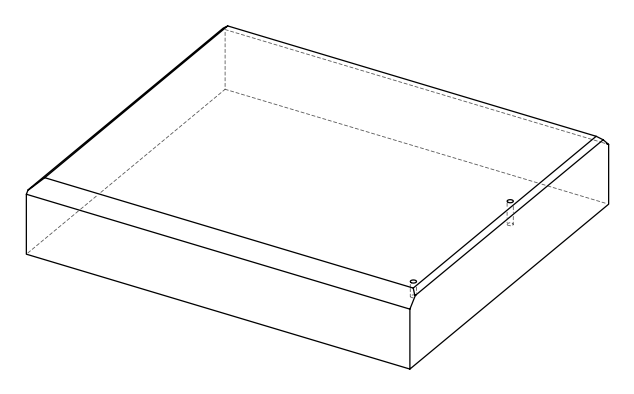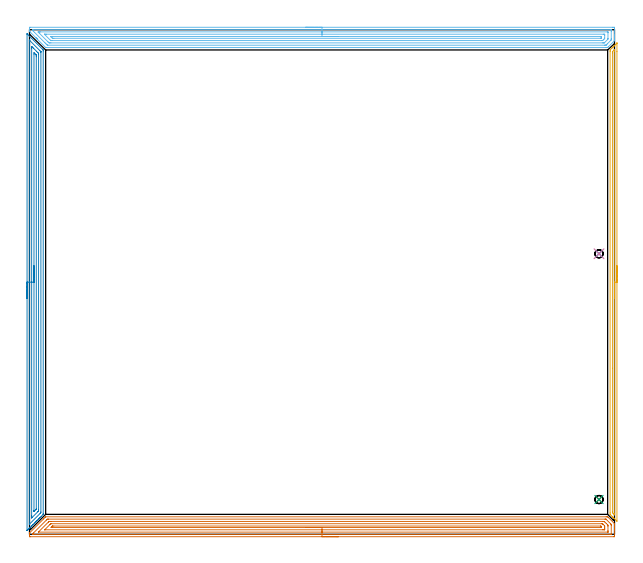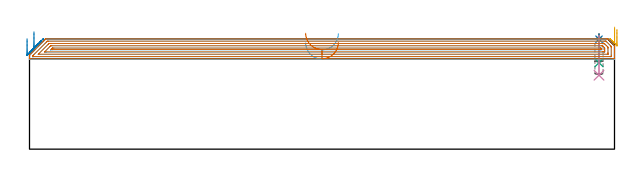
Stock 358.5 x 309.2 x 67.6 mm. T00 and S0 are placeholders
(PLAN: 8 operations, 2 tool changes, 43.4 min)
(1 SPOT_DRILL | STEP1POCKET | NXT0321_9005460120000 | 0.03 min | 1 mm3)
(2 SPOT_DRILL_1 | STEP1POCKET_1 | NXT0321_9005460120000 | 0.03 min | 0 mm3)
(3 DRILL_BLIND_HOLE_INTO_CENTER | STEP1POCKET | NXT0301_021 | 0.07 min | 271 mm3)
(4 DRILL_BLIND_HOLE_INTO_CENTER_1 | STEP1POCKET_1 | NXT0301_021 | 0.1 min | 419 mm3)
(5 AREA_MILL | FG_CHAMFER_SURFACE | UGT0205_001 | 4.79 min | 2636 mm3)
(6 AREA_MILL_1 | FG_CHAMFER_SURFACE_1 | UGT0205_001 | 14.37 min | 27511 mm3)
(7 AREA_MILL_2 | FG_CHAMFER_SURFACE_2 | UGT0205_001 | 14.36 min | 26634 mm3)
(8 AREA_MILL_3 | FG_CHAMFER_SURFACE_3 | UGT0205_001 | 9.65 min | 14269 mm3)
(TOOL NXT0321_9005460120000 | NC Spot Drill, 142deg, 12mm, Carbide, Uncoated | D12 PA142 FL30 Z2)
(TOOL NXT0301_021 | Carbide Drill 5mm [860.1-0500-015A1-MM 2214] | D5 PA140 FL28 Z2)
(TOOL UGT0205_001 | Chamfer Mill 20 x 3 x 45 deg. | D20 FL50 Z2)
(OP 1 SPOT_DRILL)
G17 G21 G94 G90
T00 M6
G54
G17 G0 G90 X349. Y21.3 S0 M3
G43 Z77.6 H0
G94 G81 G98 Z67.385 F250. R70.6
G80
M5
M2
(OP 2 SPOT_DRILL_1)
G17 G21 G94 G90
T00 M6
G54
G17 G0 G90 X349. Y171.9 S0 M3
G43 Z77.6 H0
G94 G81 G98 Z67.385 F250. R70.6
G80
M5
M2
(OP 3 DRILL_BLIND_HOLE_INTO_CENTER)
G17 G21 G94 G90
T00 M6
G54
G17 G0 G90 X349. Y21.3 S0 M3
G43 Z77.6 H1
G94 G81 G98 Z53. F250. R69.6
G80
M5
M2
(OP 4 DRILL_BLIND_HOLE_INTO_CENTER_1)
G17 G21 G94 G90
T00 M6
G54
G17 G0 G90 X349. Y171.9 S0 M3
G43 Z77.6 H1
G94 G81 G98 Z45.3 F250. R69.6
G80
M5
M2
(OP 5 AREA_MILL)
G17 G21 G94 G90
T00 M6
G54
G17 G0 G90 X360. Y164.5 S1061 M3
G43 Z77.6 H0
Z73.4
G94 G1 Y164.462 Z72.528 F250.
Y164.348 Z71.664
Y164.159 Z70.812
Y163.897 Z69.98
Y163.563 Z69.174
Y163.16 Z68.4
Y162.692 Z67.664
Y162.16 Z66.972
Y161.571 Z66.329
Y160.928 Z65.74
Y160.236 Z65.209
Y159.5 Z64.74
Y158.726 Z64.337
Y157.92 Z64.003
Y157.088 Z63.741
Y156.236 Z63.552
Y155.372 Z63.438
Y154.5 Z63.4
X359.999 Y8.113 Z63.401
X359.995 Y8.005 Z63.403
X358.503 Y9.496 Z64.895
X358.337 Y9.66 Z65.058
X358.178 Y9.821 Z65.22
X358.057 Y9.942 Z65.341
X357.9 Y10.098 Z65.495
X357.75 Y10.249 Z65.648
X357.61 Y10.389 Z65.787
X357.463 Y10.535 Z65.933
X357.321 Y10.678 Z66.076
X357.164 Y10.835 Z66.234
X357.026 Y10.972 Z66.37
X356.151 Y11.847 Z67.245
X355.828 Y12.173 Z67.571
X355.807 Y12.199 Z67.593
X355.8 Y13.065 Z67.6
Y295.934
X355.807 Y296.801 Z67.593
X355.828 Y296.827 Z67.571
X356.151 Y297.153 Z67.245
X357.026 Y298.028 Z66.37
X357.164 Y298.165 Z66.234
X357.321 Y298.322 Z66.076
X357.463 Y298.465 Z65.933
X357.61 Y298.611 Z65.787
X357.75 Y298.751 Z65.648
X357.9 Y298.902 Z65.495
X358.057 Y299.058 Z65.341
X358.178 Y299.179 Z65.22
X358.337 Y299.34 Z65.058
X358.858 Y299.858 Z64.541
X359.098 Y300.099 Z64.3
X359.211 Y300.213 Z64.185
X359.789 Y300.789 Z63.611
X359.941 Y300.942 Z63.457
X359.991 Y300.991 Z63.407
X359.997 Y300.993 Z63.401
X359.999 Y300.991 Z63.399
X360. Y295.953 Z63.4
Y154.5
X358.586 Z64.814
X358.585 Y12.366 Z64.815
X358.584 Y12.173 Z64.816
X358.581 Y11.972 Z64.819
X358.579 Y11.889 Z64.821
X358.531 Y11.93 Z64.869
X358.279 Y12.173 Z65.121
X357.9 Y12.552 Z65.5
X357.391 Y13.066 Z66.009
X357.221 Y13.246 Z66.179
X357.219 Y13.416 Z66.181
X357.215 Y13.765 Z66.185
X357.214 Y101.72 Z66.186
X357.215 Y295.042 Z66.185
X357.219 Y295.737 Z66.181
X357.222 Y295.76 Z66.178
X357.232 Y295.775 Z66.168
X357.264 Y295.811 Z66.136
X357.384 Y295.934 Z66.016
X358.277 Y296.827 Z65.123
X358.374 Y296.922 Z65.026
X358.532 Y297.074 Z64.868
X358.578 Y297.116 Z64.822
X358.582 Y297.024 Z64.818
X358.584 Y296.827 Z64.816
X358.585 Y296.635 Z64.815
X358.586 Y296.127 Z64.814
Y154.5
Y153.628 Z64.852
Y152.764 Z64.966
Y151.912 Z65.155
Y151.08 Z65.417
Y150.274 Z65.751
Y149.5 Z66.154
Y148.764 Z66.623
Y148.072 Z67.154
Y147.429 Z67.743
Y146.84 Z68.386
Y146.308 Z69.079
Y145.84 Z69.814
Y145.437 Z70.588
Y145.103 Z71.394
Y144.841 Z72.226
Y144.652 Z73.078
Y144.538 Z73.943
Y144.5 Z74.814
G0 Z77.6
M5
M2
(OP 6 AREA_MILL_1)
G17 G21 G94 G90
T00 M6
G54
G17 G0 G90 X169.25 Y310.7 S1061 M3
G43 Z77.6 H0
Z65.2
G94 G1 X169.288 Z64.328 F250.
X169.402 Z63.464
X169.591 Z62.612
X169.853 Z61.78
X170.187 Z60.974
X170.59 Z60.2
X171.058 Z59.464
X171.59 Z58.772
X172.179 Z58.129
X172.822 Z57.54
X173.514 Z57.008
X174.25 Z56.54
X175.024 Z56.137
X175.83 Z55.803
X176.662 Z55.541
X177.514 Z55.352
X178.378 Z55.238
X179.25 Z55.2
X357.415
X357.884 Y310.698 Z55.202
X358.349 Y310.695 Z55.203
X358.491 Y310.692 Z55.206
X358.5 Y310.235 Z55.662
Y305.824 Z60.071
Y305.275 Z60.622
Y304.941 Z60.955
Y304.393 Z61.504
Y304.059 Z61.836
Y303.391 Z62.508
Y302.962 Z62.938
X358.498 Y302.625 Z63.268
X358.49 Y302.498 Z63.394
X358.368 Y302.367 Z63.531
X354.606 Y298.606 Z67.294
X354.312 Y298.315 Z67.584
X354.3 Y298.307 Z67.593
X353.418 Y298.3 Z67.6
X9.917
X9.901 Y298.301 Z67.598
X9.899 Z67.597
X5.022 Y303.176 Z62.72
X4.966 Y303.233 Z62.666
X4.784 Y303.416 Z62.483
X4.728 Y303.471 Z62.426
X4.675 Y303.524 Z62.375
X4.486 Y303.714 Z62.185
X4.434 Y303.765 Z62.132
X4.385 Y303.815 Z62.084
X4.188 Y304.011 Z61.888
X4.14 Y304.059 Z61.838
X4.094 Y304.105 Z61.794
X3.891 Y304.309 Z61.59
X3.846 Y304.353 Z61.544
X0.318 Y307.882 Z58.017
X0.169 Y308.03 Z57.867
X0.02 Y308.182 Z57.716
X0.004 Y308.207 Z57.69
X0.001 Y308.25 Z57.648
X0. Y308.265 Z57.634
Y309.353 Z56.541
Y310.569 Z55.328
X0.003 Y310.691 Z55.205
X0.404 Y310.7 Z55.2
X179.25
Y309.286 Z56.614
X356.098 Y309.285 Z56.615
X356.167
X356.474 Y309.279 Z56.621
X356.49 Y309.179 Z56.721
X356.497 Y308.959 Z56.941
X356.499 Y308.471 Z57.429
X356.5 Y308.074 Z57.826
X356.499 Y303.663 Z62.237
X356.493 Y303.176 Z62.724
X356.49 Y302.98 Z62.92
X356.408 Y302.87 Z63.03
X356.098 Y302.549 Z63.351
X354.08 Y300.529 Z65.371
X353.751 Y300.201 Z65.699
X353.419 Y299.872 Z66.028
X353.301 Y299.763 Z66.137
X353.243 Y299.721 Z66.179
X353.144 Y299.719 Z66.181
X352.938 Y299.716 Z66.184
X352.525 Y299.714 Z66.186
X352.457
X11.265 Y299.715 Z66.185
X11.06 Y299.719 Z66.181
X10.961 Y299.721 Z66.179
X10.777 Y299.885 Z66.015
X10.44 Y300.212 Z65.688
X10.121 Y300.529 Z65.371
X9.547 Y301.102 Z64.798
X3.061 Y307.588 Z58.312
X2.402 Y308.251 Z57.649
X2.191 Y308.471 Z57.429
X2.01 Y308.671 Z57.229
X2.004 Y308.864 Z57.036
X2.009 Y309.264 Z56.636
X2.012 Y309.28 Z56.62
X2.017 Y309.282 Z56.618
X2.041 Y309.284 Z56.616
X2.093 Y309.285 Z56.615
X2.196 Y309.286 Z56.614
X179.25
Y307.872 Z58.028
X354.025 Y307.871 Z58.029
X354.312 Y307.87 Z58.03
X354.407 Y307.868 Z58.032
X354.475 Y307.865 Z58.035
X354.49 Y307.774 Z58.126
X354.496 Y307.588 Z58.312
X354.499 Y307.403 Z58.497
Y303.874 Z62.026
X354.49 Y303.687 Z62.213
X354.473 Y303.384 Z62.516
X354.312 Y303.211 Z62.689
X354.294 Y303.194 Z62.706
X352.513 Y301.412 Z64.488
X352.334 Y301.24 Z64.66
X352.267 Y301.178 Z64.722
X352.202 Y301.135 Z64.765
X351.916 Y301.131 Z64.769
X351.632 Y301.129 Z64.771
X351.026 Y301.128 Z64.772
X13.12 Y301.129 Z64.771
X12.51 Y301.131 Z64.769
X12.227 Y301.135 Z64.765
X11.961 Y301.15 Z64.75
X11.692 Y301.412 Z64.488
X11.334 Y301.766 Z64.134
X5.975 Y307.124 Z58.776
X5.513 Y307.588 Z58.312
X5.363 Y307.743 Z58.157
X5.255 Y307.855 Z58.045
X5.402 Y307.865 Z58.035
X5.69 Y307.869 Z58.031
X5.975 Y307.871 Z58.029
X6.581 Y307.872 Z58.028
X179.25
Y306.457 Z59.443
X351.632
X351.885 Y306.456 Z59.444
X352.375 Y306.452 Z59.448
X352.487 Y306.45 Z59.45
X352.492 Y306.256 Z59.644
X352.5 Y305.849 Z60.051
X352.499 Y304.059 Z61.841
X352.487 Y303.848 Z62.052
X352.349 Y303.705 Z62.195
X352.173 Y303.524 Z62.376
X351.632 Y302.981 Z62.919
X351.283 Y302.639 Z63.261
X351.202 Y302.563 Z63.337
X351.176 Y302.549 Z63.351
X351.14 Y302.547 Z63.353
X351.06 Y302.545 Z63.355
X350.739 Y302.543 Z63.357
X350.487
X13.761
X13.12 Y302.547 Z63.353
X13.03 Y302.55 Z63.35
X13.008 Y302.553 Z63.347
X12.983 Y302.573 Z63.327
X12.934 Y302.618 Z63.282
X12.744 Y302.805 Z63.095
X9.3 Y306.249 Z59.651
X9.181 Y306.372 Z59.528
X9.125 Y306.434 Z59.466
X9.111 Y306.452 Z59.448
X9.121
X9.547 Y306.456 Z59.444
X9.799 Y306.457 Z59.443
X10.44
X179.25
Y305.043 Z60.857
X349.846
X349.949 Y305.041 Z60.859
X350.155 Y305.037 Z60.863
X350.49 Y305.027 Z60.873
X350.491 Y304.941 Z60.959
X350.492 Y304.303 Z61.597
X350.255 Y304.059 Z61.841
X350.173 Y303.98 Z61.92
X350.158 Y303.968 Z61.932
X350.12 Y303.964 Z61.936
X350.052 Y303.96 Z61.94
X349.949 Y303.957 Z61.943
X14.906
X14.113 Y303.96 Z61.94
X14.066 Y303.963 Z61.937
X14.044 Y303.966 Z61.934
X14.013 Y303.989 Z61.911
X13.941 Y304.059 Z61.841
X13.12 Y304.878 Z61.022
X13.059 Y304.941 Z60.959
X13. Y305.005 Z60.895
X12.972 Y305.038 Z60.862
X12.984 Y305.039 Z60.861
X13.018 Y305.042 Z60.858
X13.12 Y305.043 Z60.857
X13.91
X179.25
X180.122 Z60.895
X180.986 Z61.009
X181.838 Z61.198
X182.67 Z61.46
X183.476 Z61.794
X184.25 Z62.197
X184.986 Z62.665
X185.678 Z63.196
X186.321 Z63.786
X186.91 Z64.429
X187.442 Z65.121
X187.91 Z65.857
X188.313 Z66.631
X188.647 Z67.437
X188.909 Z68.269
X189.098 Z69.12
X189.212 Z69.985
X189.25 Z70.857
G0 Z77.6
M5
M2
(OP 7 AREA_MILL_2)
G17 G21 G94 G90
T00 M6
G54
G17 G0 G90 X189.25 Y-1.5 S1061 M3
G43 Z77.6 H0
Z65.4
G94 G1 X189.212 Z64.528 F250.
X189.098 Z63.663
X188.909 Z62.812
X188.647 Z61.98
X188.313 Z61.174
X187.91 Z60.4
X187.442 Z59.664
X186.91 Z58.972
X186.321 Z58.329
X185.678 Z57.74
X184.986 Z57.208
X184.25 Z56.74
X183.476 Z56.337
X182.67 Z56.003
X181.838 Z55.741
X180.987 Z55.552
X180.122 Z55.438
X179.25 Z55.4
X0.615
X0.37 Y-1.499 Z55.401
X0.169 Y-1.496 Z55.404
X0.003 Y-1.491 Z55.405
X0.001 Y-1.434 Z55.462
X0. Y-1.104 Z55.792
Y-0.44 Z56.46
Y0.651 Z57.55
X0.001 Y0.792 Z57.688
X0.02 Y0.821 Z57.719
X8.599 Y9.399 Z66.298
X9.547 Y10.348 Z67.246
X9.888 Y10.688 Z67.587
X9.904 Y10.696 Z67.595
X9.914 Y10.7 Z67.6
X353.419
X354.3 Y10.693 Z67.593
X354.312 Y10.685 Z67.584
X354.697 Y10.304 Z67.203
X358.46 Y6.54 Z63.437
X358.49 Y6.499 Z63.396
X358.5 Y6.462 Z63.36
Y6.408 Z63.308
Y5.703 Z62.602
Y5.039 Z61.934
Y3.829 Z60.726
Y3.284 Z60.178
Y2.679 Z59.574
Y-0.831 Z56.066
X358.496 Y-1.104 Z55.793
X358.49 Y-1.492 Z55.405
X358.283 Y-1.496 Z55.402
X357.884 Y-1.5 Z55.4
X179.25
Y-0.086 Z56.814
X2.402 Y-0.085 Z56.815
X2.257 Y-0.084 Z56.816
X2.048 Y-0.079 Z56.821
X2.009 Y-0.074 Z56.826
X2.005 Y-0.045 Z56.855
X2.002 Y-0.014 Z56.886
Y0.166 Z57.066
X2.01 Y0.324 Z57.224
X2.036 Y0.375 Z57.275
X2.079 Y0.421 Z57.321
X2.301 Y0.651 Z57.551
X2.351 Y0.701 Z57.601
X10.44 Y8.79 Z65.69
X10.767 Y9.105 Z66.005
X10.963 Y9.279 Z66.179
X11.334 Y9.284 Z66.184
X11.477 Y9.285 Z66.185
X352.669
X353.043 Y9.282 Z66.182
X353.229 Y9.279 Z66.179
X353.275 Y9.264 Z66.164
X353.329 Y9.215 Z66.115
X353.419 Y9.131 Z66.031
X356.098 Y6.451 Z63.351
X356.363 Y6.179 Z63.079
X356.49 Y6.046 Z62.946
X356.493 Y5.916 Z62.816
X356.499 Y5.522 Z62.422
Y0.125 Z57.025
X356.497 Y0.019 Z56.919
X356.492 Y-0.05 Z56.85
X356.487 Y-0.08 Z56.82
X356.472 Y-0.081 Z56.819
X356.098 Y-0.085 Z56.815
X355.955 Y-0.086 Z56.814
X179.25
Y1.328 Z58.228
X5.635 Y1.329 Z58.229
X5.526 Y1.33 Z58.23
X5.454 Y1.332 Z58.232
X5.444 Y1.335 Z58.235
Y1.336 Z58.236
X5.462 Y1.358 Z58.258
X5.629 Y1.529 Z58.429
X11.554 Y7.455 Z64.355
X11.773 Y7.671 Z64.571
X11.926 Y7.818 Z64.718
X11.969 Y7.858 Z64.758
X12.029 Y7.865 Z64.765
X12.227 Y7.867 Z64.767
X12.916 Y7.871 Z64.771
X13.12
X351.429
X351.632 Y7.87 Z64.77
X351.836 Y7.868 Z64.768
X352.228 Y7.861 Z64.761
X352.426 Y7.671 Z64.571
X352.525 Y7.575 Z64.475
X353.419 Y6.682 Z63.582
X354.183 Y5.916 Z62.816
X354.312 Y5.785 Z62.685
X354.49 Y5.591 Z62.491
X354.497 Y5.224 Z62.124
X354.499 Y5.039 Z61.939
X354.5 Y2.221 Z59.121
X354.496 Y1.529 Z58.429
X354.493 Y1.35 Z58.25
X354.483 Y1.335 Z58.235
X354.464 Y1.333 Z58.233
X354.414 Y1.33 Z58.23
X354.312 Y1.329 Z58.229
X179.25 Y1.328 Z58.228
Y2.743 Z59.643
X9.547
X9.431 Y2.744 Z59.644
X9.36 Y2.747 Z59.647
X9.321 Y2.749 Z59.649
X9.341 Y2.781 Z59.681
X9.414 Y2.861 Z59.761
X9.461 Y2.911 Z59.811
X12.465 Y5.916 Z62.816
X12.791 Y6.24 Z63.14
X12.903 Y6.348 Z63.248
X12.994 Y6.434 Z63.334
X13.021 Y6.451 Z63.351
X13.052 Y6.453 Z63.353
X13.12 Y6.455 Z63.355
X13.463 Y6.457 Z63.357
X350.739
X351.084 Y6.455 Z63.355
X351.15 Y6.453 Z63.353
X351.179 Y6.451 Z63.351
X351.292 Y6.347 Z63.247
X351.523 Y6.125 Z63.025
X351.632 Y6.017 Z62.917
X351.727 Y5.916 Z62.816
X352.491 Y5.072 Z61.972
X352.495 Y5.039 Z61.939
X352.5 Y4.186 Z61.086
Y3.309 Z60.209
Y3.284 Z60.184
X352.493 Y2.858 Z59.758
X352.49 Y2.757 Z59.657
X352.366 Y2.75 Z59.65
X352.179 Y2.746 Z59.646
X351.632 Y2.743 Z59.643
X351.29
X179.25
Y4.157 Z61.057
X14.018
X13.172 Y4.161 Z61.061
X13.585 Y4.582 Z61.482
X14.013 Y5.014 Z61.914
X14.027 Y5.025 Z61.925
X14.049 Y5.039 Z61.939
X14.902 Y5.043 Z61.943
X349.842
X350.142 Y5.039 Z61.939
X350.388 Y4.765 Z61.665
X350.49 Y4.635 Z61.535
X350.493 Y4.557 Z61.457
X350.497 Y4.399 Z61.299
X350.49 Y4.161 Z61.061
X349.85 Y4.157 Z61.057
X179.25
X178.378 Z61.095
X177.514 Z61.209
X176.662 Z61.398
X175.83 Z61.66
X175.024 Z61.994
X174.25 Z62.397
X173.514 Z62.865
X172.822 Z63.396
X172.179 Z63.986
X171.59 Z64.629
X171.059 Z65.321
X170.59 Z66.057
X170.187 Z66.831
X169.853 Z67.637
X169.591 Z68.469
X169.402 Z69.32
X169.288 Z70.185
X169.25 Z71.057
G0 Z77.6
M5
M2
(OP 8 AREA_MILL_3)
G17 G21 G94 G90
T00 M6
G54
G17 G0 G90 X-1.5 Y144.5 S1061 M3
G43 Z77.6 H0
Z67.7
G94 G1 Y144.538 Z66.828 F250.
Y144.652 Z65.963
Y144.841 Z65.112
Y145.103 Z64.28
Y145.437 Z63.474
Y145.84 Z62.7
Y146.308 Z61.964
Y146.84 Z61.272
Y147.429 Z60.629
Y148.072 Z60.04
Y148.764 Z59.508
Y149.5 Z59.04
Y150.274 Z58.637
Y151.08 Z58.303
Y151.912 Z58.041
Y152.764 Z57.852
Y153.628 Z57.738
Y154.5 Z57.7
Y306.419
X-1.495 Y306.666 Z57.704
X-1.493 Y306.682 Z57.706
X-1.466 Y306.666 Z57.734
X-0.981 Y306.183 Z58.215
X7.881 Y297.32 Z67.079
X8.328 Y296.872 Z67.528
X8.4 Y296.795 Z67.583
Y296.233 Z67.6
Y12.766
Y12.205 Z67.583
X8.328 Y12.128 Z67.528
X7.179 Y10.978 Z66.377
X6.638 Y10.438 Z65.837
X6.404 Y10.203 Z65.601
X6.285 Y10.084 Z65.482
X5.767 Y9.567 Z64.967
X5.518 Y9.316 Z64.714
X5.391 Y9.19 Z64.588
X4.897 Y8.697 Z64.096
X4.632 Y8.43 Z63.828
X4.497 Y8.295 Z63.694
X4.026 Y7.826 Z63.226
X3.745 Y7.543 Z62.941
X3.156 Y6.956 Z62.356
X2.859 Y6.657 Z62.054
X2.26 Y6.06 Z61.46
X1.973 Y5.77 Z61.168
X1.366 Y5.166 Z60.566
X1.087 Y4.884 Z60.281
X0.396 Y4.196 Z59.596
X0.026 Y3.824 Z59.222
X-0.523 Y3.277 Z58.677
X-0.868 Y2.93 Z58.328
X-1.316 Y2.483 Z57.882
X-1.424 Y2.378 Z57.774
X-1.492 Y2.317 Z57.706
X-1.499 Y2.445 Z57.701
X-1.5 Y2.483 Z57.7
Y154.5
X-0.086 Z59.114
Y302.484
X-0.084 Y302.705 Z59.116
X-0.081 Y302.81 Z59.119
X-0.079 Y302.818 Z59.121
X-0.064 Y302.807 Z59.136
X-0.032 Y302.78 Z59.168
X0.042 Y302.708 Z59.242
X0.257 Y302.493 Z59.457
X6.516 Y296.234 Z65.716
X6.929 Y295.811 Z66.129
X6.979 Y295.758 Z66.179
X6.982 Y295.735 Z66.182
X6.984 Y295.68 Z66.184
X6.985 Y295.57 Z66.185
X6.986 Y295.349 Z66.186
X6.985 Y13.661 Z66.185
X6.967 Y13.229 Z66.167
X6.754 Y13.009 Z65.954
X6.516 Y12.766 Z65.716
X-0.025 Y6.226 Z59.175
X-0.063 Y6.19 Z59.137
X-0.079 Y6.178 Z59.121
X-0.08 Y6.179 Z59.12
X-0.082 Y6.196 Z59.118
X-0.085 Y6.296 Z59.115
X-0.086 Y6.498 Z59.114
Y154.5
X1.328 Z60.528
X1.329 Y298.022 Z60.529
X1.33 Y298.373 Z60.53
X1.334 Y298.916 Z60.534
X1.335 Y298.944 Z60.535
X1.375 Y298.916 Z60.575
X1.677 Y298.62 Z60.877
X2.279 Y298.022 Z61.479
X2.564 Y297.737 Z61.764
X4.336 Y295.965 Z63.536
X4.961 Y295.339 Z64.161
X5.223 Y295.074 Z64.423
X5.533 Y294.756 Z64.733
X5.565 Y294.714 Z64.765
X5.567 Y294.656 Z64.767
X5.57 Y294.562 Z64.77
X5.571 Y294.445 Z64.771
X5.572 Y294.093 Z64.772
X5.571 Y15.097 Z64.771
X5.569 Y14.555 Z64.769
X5.567 Y14.379 Z64.767
X5.565 Y14.295 Z64.765
X5.532 Y14.243 Z64.732
X5.223 Y13.924 Z64.423
X5.092 Y13.792 Z64.292
X1.383 Y10.084 Z60.583
X1.362 Y10.068 Z60.562
X1.348 Y10.058 Z60.548
X1.335 Y10.084 Z60.535
X1.334 Y10.129 Z60.534
X1.33 Y10.434 Z60.53
X1.329 Y10.978 Z60.529
X1.328 Y11.33 Z60.528
Y154.5
X2.743 Z61.943
Y294.264
X2.749 Y295.077 Z61.949
X2.819 Y295.02 Z62.019
X3.45 Y294.401 Z62.65
X3.872 Y293.976 Z63.072
X4.084 Y293.76 Z63.284
X4.135 Y293.704 Z63.335
X4.151 Y293.679 Z63.351
X4.152 Y293.652 Z63.352
X4.155 Y293.551 Z63.355
X4.157 Y292.837 Z63.357
Y292.657
Y15.63
X4.155 Y15.449 Z63.355
X4.153 Y15.36 Z63.353
X4.151 Y15.32 Z63.351
X4.125 Y15.285 Z63.325
X4.013 Y15.168 Z63.213
X3.872 Y15.023 Z63.072
X2.983 Y14.132 Z62.183
X2.909 Y14.06 Z62.109
X2.824 Y13.979 Z62.024
X2.756 Y13.916 Z61.956
X2.75 Y14.015 Z61.95
X2.744 Y14.373 Z61.944
X2.743 Y14.555 Z61.943
Y14.681
Y154.5
Y155.372 Z61.981
Y156.236 Z62.095
Y157.088 Z62.283
Y157.92 Z62.546
Y158.726 Z62.88
Y159.5 Z63.282
Y160.236 Z63.751
Y160.928 Z64.282
Y161.571 Z64.872
Y162.16 Z65.515
Y162.692 Z66.207
Y163.16 Z66.943
Y163.563 Z67.716
Y163.897 Z68.522
Y164.159 Z69.354
Y164.348 Z70.206
Y164.462 Z71.071
Y164.5 Z71.943
G0 Z77.6
M5
M2
